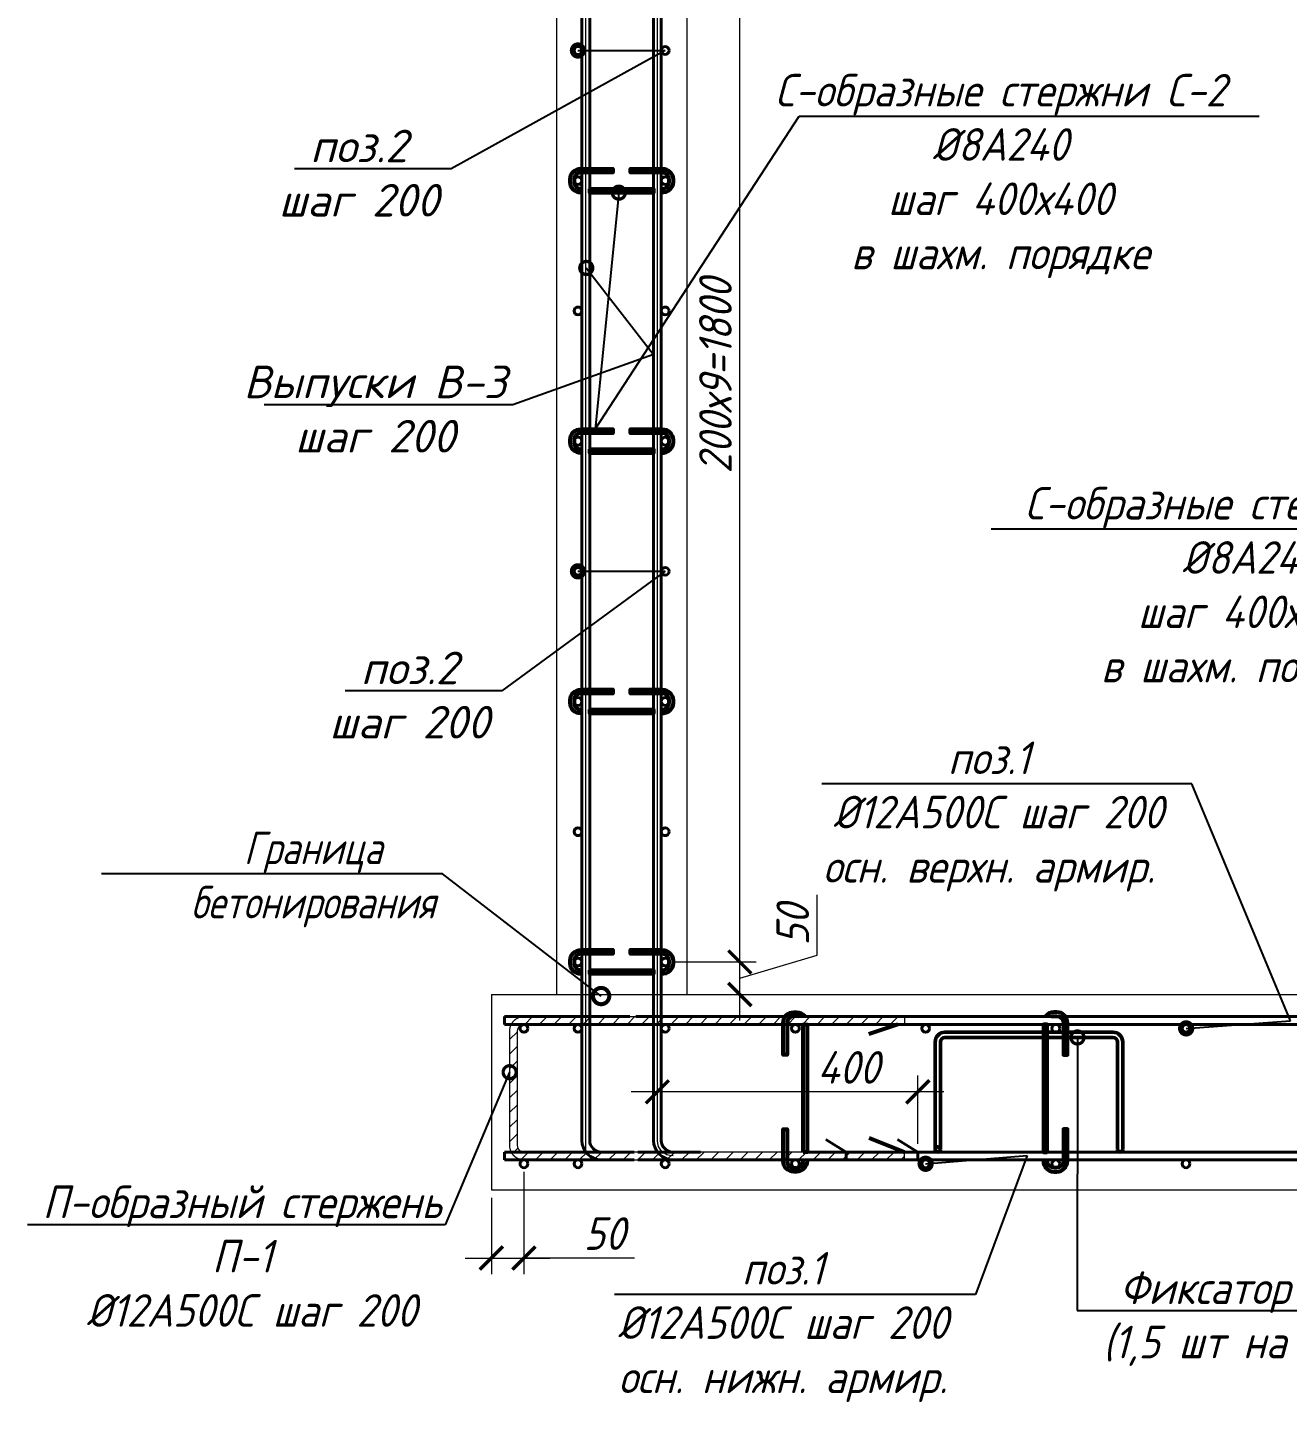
# Model space of a CAD drawing. Header units: millimetres. Extents: x 504091 to 2165846, y 135022 to 442887.
# Drawn here: x 1164320 to 1166255, y 227537 to 229651 of the extents above; entities that cross this region are included whole.
import ezdxf
from ezdxf import colors
from ezdxf.entities.mleader import LeaderData, LeaderLine
from ezdxf.math import Vec2, Vec3

# ---------------------------------------------------------------- set-up
doc = ezdxf.new("R2010")
doc.units = ezdxf.units.MM
doc.layers.get('Defpoints').update_dxf_attribs({"color": 255})
doc.layers.add('!Defpoints', color=255, linetype='Continuous', lineweight=5, plot=False)
for name, color, linetype, lineweight in [('Арматура 12', 26, 'Continuous', 50), ('К_Арматура 8', 134, 'Continuous', 50), ('КР_Арматура 12', 174, 'Continuous', 40), ('Монолит тонкий', 204, 'Continuous', 9), ('ОПАЛУБКА', 32, 'Continuous', 30), ('Размер', 7, 'Continuous', 13), ('Размеры КР', 164, 'Continuous', 9)]:
    doc.layers.add(name, color=color, linetype=linetype, lineweight=lineweight)
doc.styles.add('GOST 2.304_new', font='isocpeur.ttf', dxfattribs={"width": 0.9, "oblique": 15})
doc.linetypes.add('зигзаг', pattern='A,0.00254,-5.08,[131,ltypeshp.shx,S=5.08,R=0,X=-5.08,Y=0],-10.16,[131,ltypeshp.shx,S=5.08,R=180,X=5.08,Y=0],-5.08', length=20.32254)
doc.dimstyles.new('SPDS 1_20', dxfattribs={"dimscale": 20, "dimtxt": 2.5, "dimasz": 1.77, "dimexe": 1.25, "dimexo": 0.625, "dimtad": 1, "dimdec": 0, "dimrnd": 0.001, "dimtxsty": 'GOST 2.304_new', "dimblk": 'ARCHTICK', "dimcen": 2.5, "dimdle": 2, "dimclrt": 256, "dimadec": 0, "dimazin": 2, "dimtfac": 0.75, "dimtdec": 0, "dimtmove": 1, "dimatfit": 3, "dimfxl": 0, "dimtolj": 1, "dimlwd": 9, "dimlwe": 9, "dimarcsym": 0})
pattern_1 = [(45, (110853.891, 20166.587), (-11.22532015, 11.22532015), [])]

# ---------------------------------------------------------------- blocks, each defined once
blk = doc.blocks.new('_DotSmall')
at = {"color": 0, "linetype": 'ByBlock', "lineweight": 35, "const_width": 0.5}
blk.add_lwpolyline([(-0.0625, 0, 1), (0.0625, 0, 1)], format="xyb", close=True, dxfattribs=at)
blk = doc.blocks.new('A$C433aea4c')
at = {"layer": 'К_Арматура 8', "ltscale": 40}
for p, q in [((83.2, 25.5), (83.2, -139.5)), ((91.2, 25.5), (91.2, -139.5)), ((98.2, 40.5), (356.2, 40.5)), ((98.2, 32.5), (356.2, 32.5)), ((363.2, 25.5), (363.2, -139.5)), ((371.2, 25.5), (371.2, -139.5))]:
    blk.add_line(p, q, dxfattribs=at)
blk.add_circle((87.2, -139.5), 4, dxfattribs=at)
for centre, radius, start, end in [((98.2, 25.5), 15, 90, 180), ((98.2, 25.5), 7, 90, 180), ((356.2, 25.5), 15, 0, 90), ((356.2, 25.5), 7, 0, 90), ((367.2, -139.5), 4, 180, 0)]:
    blk.add_arc(centre, radius, start, end, dxfattribs=at)
blk = doc.blocks.new('_ArchTick')
at = {"color": 0, "linetype": 'ByBlock', "const_width": 0.15}
blk.add_lwpolyline([(-0.5, -0.5), (0.5, 0.5)], dxfattribs=at)
blk = doc.blocks.new('*D2252')
at = {"layer": 'Defpoints', "color": 0, "lineweight": 20, "transparency": 16777216}
for p in [(1165287.3, 228015.9), (1165287.3, 227975.2), (1165687.3, 227923.3)]:
    blk.add_point(p, dxfattribs=at)
at = {"layer": 'Размеры КР', "color": 0, "lineweight": 9, "transparency": 16777216}
for p, q in [((1165287.3, 227987.7), (1165287.3, 228040.9)), ((1165687.3, 227935.8), (1165687.3, 228040.9)), ((1165727.3, 228015.9), (1165247.3, 228015.9))]:
    blk.add_line(p, q, dxfattribs=at)
at = {"layer": 'Размеры КР', "color": 0, "lineweight": 9, "transparency": 16777216, "xscale": 35.4, "yscale": 35.4, "zscale": 35.4, "rotation": 180}
blk.add_blockref('_ArchTick', (1165287.3, 228015.9), dxfattribs=at)
at = {"layer": 'Размеры КР', "color": 0, "lineweight": 9, "transparency": 16777216, "xscale": 35.4, "yscale": 35.4, "zscale": 35.4}
blk.add_blockref('_ArchTick', (1165687.3, 228015.9), dxfattribs=at)
at = {"layer": 'Размеры КР', "lineweight": 20, "transparency": 16777216, "insert": (1165580.6, 228053.4), "char_height": 50, "attachment_point": 5, "style": 'GOST 2.304_new'}
blk.add_mtext('\\A1;400', dxfattribs=at)
blk = doc.blocks.new('*D2256')
at = {"layer": 'Defpoints', "color": 0, "lineweight": 20, "transparency": 16777216}
for p in [(1165082.3, 227905.3), (1165032.3, 227865.3), (1165082.3, 227760.6)]:
    blk.add_point(p, dxfattribs=at)
at = {"layer": 'Размеры КР', "color": 0, "lineweight": 9, "transparency": 16777216}
for p, q in [((1165082.3, 227892.8), (1165082.3, 227735.6)), ((1165032.3, 227852.8), (1165032.3, 227735.6)), ((1164992.3, 227760.6), (1165122.3, 227760.6)), ((1165252.1, 227760.6), (1165082.3, 227760.6))]:
    blk.add_line(p, q, dxfattribs=at)
at = {"layer": 'Размеры КР', "color": 0, "lineweight": 9, "transparency": 16777216, "xscale": 35.4, "yscale": 35.4, "zscale": 35.4, "rotation": 180}
blk.add_blockref('_ArchTick', (1165032.3, 227760.6), dxfattribs=at)
at = {"layer": 'Размеры КР', "color": 0, "lineweight": 9, "transparency": 16777216, "xscale": 35.4, "yscale": 35.4, "zscale": 35.4}
blk.add_blockref('_ArchTick', (1165082.3, 227760.6), dxfattribs=at)
at = {"layer": 'Размеры КР', "lineweight": 20, "transparency": 16777216, "insert": (1165205.9, 227798.1), "char_height": 50, "attachment_point": 5, "style": 'GOST 2.304_new'}
blk.add_mtext('\\A1;50', dxfattribs=at)
blk = doc.blocks.new('*D2313')
at = {"layer": 'Defpoints', "color": 0, "lineweight": 20, "transparency": 16777216}
for p in [(1165299.3, 228215.3), (1165414, 228215.3), (1165332.3, 228165.3)]:
    blk.add_point(p, dxfattribs=at)
at = {"layer": 'Размеры КР', "color": 0, "lineweight": 9, "transparency": 16777216}
for p, q in [((1165532.7, 228226), (1165532.7, 228318.4)), ((1165414, 228125.3), (1165414, 228255.3)), ((1165414, 228190.3), (1165532.7, 228226)), ((1165311.8, 228215.3), (1165439, 228215.3)), ((1165344.8, 228165.3), (1165439, 228165.3))]:
    blk.add_line(p, q, dxfattribs=at)
at = {"layer": 'Размеры КР', "color": 0, "lineweight": 9, "transparency": 16777216, "xscale": 35.4, "yscale": 35.4, "zscale": 35.4}
for p, rotation in [((1165414, 228215.3), 90), ((1165414, 228165.3), 270)]:
    blk.add_blockref('_ArchTick', p, dxfattribs=dict(at, rotation=rotation))
at = {"layer": 'Размеры КР', "lineweight": 20, "transparency": 16777216, "insert": (1165495.2, 228272.2), "char_height": 50, "attachment_point": 5, "rotation": 90, "style": 'GOST 2.304_new'}
blk.add_mtext('\\A1;50', dxfattribs=at)
blk = doc.blocks.new('*D2314')
at = {"layer": 'Defpoints', "color": 0, "lineweight": 20, "transparency": 16777216}
for p in [(1165299.3, 230015.3), (1165414, 230015.3), (1165299.3, 228215.3)]:
    blk.add_point(p, dxfattribs=at)
at = {"layer": 'Размеры КР', "color": 0, "lineweight": 9, "transparency": 16777216}
for p, q in [((1165414, 228175.3), (1165414, 230055.3)), ((1165311.8, 230015.3), (1165439, 230015.3)), ((1165311.8, 228215.3), (1165439, 228215.3))]:
    blk.add_line(p, q, dxfattribs=at)
at = {"layer": 'Размеры КР', "color": 0, "lineweight": 9, "transparency": 16777216, "xscale": 35.4, "yscale": 35.4, "zscale": 35.4}
for p, rotation in [((1165414, 230015.3), 90), ((1165414, 228215.3), 270)]:
    blk.add_blockref('_ArchTick', p, dxfattribs=dict(at, rotation=rotation))
at = {"layer": 'Размеры КР', "lineweight": 20, "transparency": 16777216, "insert": (1165376.5, 229115.3), "char_height": 50, "attachment_point": 5, "rotation": 90, "style": 'GOST 2.304_new'}
blk.add_mtext('\\A1;200х9=1800', dxfattribs=at)

msp = doc.modelspace()

# ---------------------------------------------------------------- hatches: boundary and pattern name
at = {"layer": 'Размер', "lineweight": 13, "transparency": 33554687}
h = msp.add_hatch(dxfattribs=at)
h.set_pattern_fill('ANSI31', color=256, scale=5)
h.set_pattern_definition(pattern_1)
edge = h.paths.add_edge_path()
edge.add_line((1165253.7865, 228131.3369), (1165082.3221, 228131.3369))
edge.add_arc((1165082.3221, 228109.4369), 21.9, 450, 540)
edge.add_line((1165060.4221, 228109.4369), (1165060.4221, 227933.2369))
edge.add_arc((1165082.3221, 227933.2369), 21.9, 540, 630)
edge.add_line((1165082.3221, 227911.3369), (1165666.5242, 227911.3369))
edge.add_line((1165666.5242, 227911.3369), (1165666.5242, 227923.3369))
edge.add_line((1165666.5242, 227923.3369), (1165082.3221, 227923.3369))
edge.add_arc((1165082.3221, 227933.2369), 9.9, 180, 270, ccw=False)
edge.add_line((1165072.4221, 227933.2369), (1165072.4221, 228109.4369))
edge.add_arc((1165082.3221, 228109.4369), 9.9, 90, 180, ccw=False)
edge.add_line((1165082.3221, 228119.3369), (1165250.709, 228119.3369))
edge.add_line((1165250.709, 228119.3369), (1165253.7865, 228131.3369))
h = msp.add_hatch(dxfattribs=at)
h.set_pattern_fill('ANSI31', color=256, scale=5)
h.set_pattern_definition(pattern_1)
edge = h.paths.add_edge_path()
edge.add_line((1165246.5838, 228119.3369), (1165656.3989, 228119.3369))
edge.add_line((1165656.3989, 228119.3369), (1165656.3989, 228131.3369))
edge.add_line((1165656.3989, 228131.3369), (1165252.8218, 228131.3369))

# ---------------------------------------------------------------- linework, layer by layer
at = {"layer": '!Defpoints', "lineweight": 15, "ltscale": 100}
for p, q in [((1165177.3305, 227921.3189), (1165177.3305, 230258.9541)), ((1165287.3305, 227921.3189), (1165287.3305, 227923.3369))]:
    msp.add_line(p, q, dxfattribs=at)
msp.add_lwpolyline([(1165311.3305, 227917.3369, -0.414213562), (1165287.3305, 227941.3369), (1165287.3305, 230270.9781)], format="xyb", dxfattribs=at)
at = {"layer": 'Арматура 12', "lineweight": 53, "ltscale": 20}
for p, q in [((1165656.3989, 228119.3369), (1165612.0107, 228104.2033)), ((1165666.5242, 227923.3369), (1165612.8149, 227944.7388))]:
    msp.add_line(p, q, dxfattribs=at)
for points in [[(1165171.3305, 229396.9245), (1165169.8305, 229396.9245, -0.414213562), (1165153.3305, 229413.4245), (1165153.3305, 229417.2698, -0.414213562), (1165169.8305, 229433.7698), (1165218.7604, 229433.7698), (1165218.7604, 229427.7698), (1165169.8305, 229427.7698, 0.414213562), (1165159.3305, 229417.2698), (1165159.3305, 229413.4245, 0.414213562), (1165169.8305, 229402.9245), (1165171.3305, 229402.9245)], [(1165293.3305, 229403.0301, 0.460305877), (1165305.3305, 229413.4245), (1165305.3305, 229417.2698, 0.414213562), (1165294.8305, 229427.7698), (1165245.9149, 229427.7698), (1165245.9149, 229433.7698), (1165294.8305, 229433.7698, -0.414213562), (1165311.3305, 229417.2698), (1165311.3305, 229413.4245, -0.441038441), (1165293.3305, 229396.9757, -0.242110317)], [(1165171.3305, 228996.9245), (1165169.8305, 228996.9245, -0.414213562), (1165153.3305, 229013.4245), (1165153.3305, 229017.2698, -0.414213562), (1165169.8305, 229033.7698), (1165218.7604, 229033.7698), (1165218.7604, 229027.7698), (1165169.8305, 229027.7698, 0.414213562), (1165159.3305, 229017.2698), (1165159.3305, 229013.4245, 0.414213562), (1165169.8305, 229002.9245), (1165171.3305, 229002.9245)], [(1165293.3305, 229003.0301, 0.460305877), (1165305.3305, 229013.4245), (1165305.3305, 229017.2698, 0.414213562), (1165294.8305, 229027.7698), (1165245.9149, 229027.7698), (1165245.9149, 229033.7698), (1165294.8305, 229033.7698, -0.414213562), (1165311.3305, 229017.2698), (1165311.3305, 229013.4245, -0.441038441), (1165293.3305, 228996.9757, -0.242110317)], [(1165171.3305, 228596.9245), (1165169.8305, 228596.9245, -0.414213562), (1165153.3305, 228613.4245), (1165153.3305, 228617.2698, -0.414213562), (1165169.8305, 228633.7698), (1165218.7604, 228633.7698), (1165218.7604, 228627.7698), (1165169.8305, 228627.7698, 0.414213562), (1165159.3305, 228617.2698), (1165159.3305, 228613.4245, 0.414213562), (1165169.8305, 228602.9245), (1165171.3305, 228602.9245)], [(1165293.3305, 228603.0301, 0.460305877), (1165305.3305, 228613.4245), (1165305.3305, 228617.2698, 0.414213562), (1165294.8305, 228627.7698), (1165245.9149, 228627.7698), (1165245.9149, 228633.7698), (1165294.8305, 228633.7698, -0.414213562), (1165311.3305, 228617.2698), (1165311.3305, 228613.4245, -0.441038441), (1165293.3305, 228596.9757, -0.242110317)], [(1165171.3305, 228196.9245), (1165169.8305, 228196.9245, -0.414213562), (1165153.3305, 228213.4245), (1165153.3305, 228217.2698, -0.414213562), (1165169.8305, 228233.7698), (1165218.7604, 228233.7698), (1165218.7604, 228227.7698), (1165169.8305, 228227.7698, 0.414213562), (1165159.3305, 228217.2698), (1165159.3305, 228213.4245, 0.414213562), (1165169.8305, 228202.9245), (1165171.3305, 228202.9245)], [(1165293.3305, 228203.0301, 0.460305877), (1165305.3305, 228213.4245), (1165305.3305, 228217.2698, 0.414213562), (1165294.8305, 228227.7698), (1165245.9149, 228227.7698), (1165245.9149, 228233.7698), (1165294.8305, 228233.7698, -0.414213562), (1165311.3305, 228217.2698), (1165311.3305, 228213.4245, -0.441038441), (1165293.3305, 228196.9757, -0.242110317)], [(1165505.1491, 228131.3369, 0.106610568), (1165500.8368, 228132.2408), (1165496.9915, 228132.2408, 0.414213562), (1165486.4915, 228121.7408), (1165486.4915, 228072.8251), (1165480.4915, 228072.8251), (1165480.4915, 228121.7408, -0.414213562), (1165496.9915, 228138.2408), (1165500.8368, 228138.2408, -0.242110317), (1165514.2705, 228131.3369, -0.242110317)], [(1165892.3773, 228131.3369, -0.106610568), (1165896.6896, 228132.2408), (1165900.5349, 228132.2408, -0.414213562), (1165911.0349, 228121.7408), (1165911.0349, 228072.8251), (1165917.0349, 228072.8251), (1165917.0349, 228121.7408, 0.414213562), (1165900.5349, 228138.2408), (1165896.6896, 228138.2408, 0.242110317), (1165883.2559, 228131.3369, 0.242110317)], [(1165517.3368, 227911.3369), (1165517.3368, 227909.5808, -0.414213562), (1165500.8368, 227893.0808), (1165496.9915, 227893.0808, -0.414213562), (1165480.4915, 227909.5808), (1165480.4915, 227958.5107), (1165486.4915, 227958.5107), (1165486.4915, 227909.5808, 0.414213562), (1165496.9915, 227899.0808), (1165500.8368, 227899.0808, 0.414213562), (1165511.3368, 227909.5808), (1165511.3368, 227911.3369)], [(1165880.1896, 227911.3369), (1165880.1896, 227909.5808, 0.414213562), (1165896.6896, 227893.0808), (1165900.5349, 227893.0808, 0.414213562), (1165917.0349, 227909.5808), (1165917.0349, 227958.5107), (1165911.0349, 227958.5107), (1165911.0349, 227909.5808, -0.414213562), (1165900.5349, 227899.0808), (1165896.6896, 227899.0808, -0.414213562), (1165886.1896, 227909.5808), (1165886.1896, 227911.3369)]]:
    msp.add_lwpolyline(points, format="xyb", dxfattribs=at)
for points in [[(1165183.3305, 229402.9245), (1165281.3305, 229402.9245), (1165281.3305, 229396.9245), (1165183.3305, 229396.9245)], [(1165183.3305, 229002.9245), (1165281.3305, 229002.9245), (1165281.3305, 228996.9245), (1165183.3305, 228996.9245)], [(1165183.3305, 228602.9245), (1165281.3305, 228602.9245), (1165281.3305, 228596.9245), (1165183.3305, 228596.9245)], [(1165183.3305, 228202.9245), (1165281.3305, 228202.9245), (1165281.3305, 228196.9245), (1165183.3305, 228196.9245)], [(1165511.3368, 227923.3369), (1165511.3368, 228119.3369), (1165517.3368, 228119.3369), (1165517.3368, 227923.3369)], [(1165886.1896, 227923.3369), (1165886.1896, 228119.3369), (1165880.1896, 228119.3369), (1165880.1896, 227923.3369)]]:
    msp.add_lwpolyline(points, close=True, dxfattribs=at)
at = {"layer": 'Арматура 12', "lineweight": 53, "ltscale": 20, "const_width": 2}
msp.add_lwpolyline([(1165253.7865, 228131.3369), (1165082.3221, 228131.3369, 0.414213562), (1165060.4221, 228109.4369), (1165060.4221, 227933.2369, 0.414213562), (1165082.3221, 227911.3369), (1165666.5242, 227911.3369), (1165666.5242, 227923.3369), (1165082.3221, 227923.3369, -0.414213562), (1165072.4221, 227933.2369), (1165072.4221, 228109.4369, -0.414213562), (1165082.3221, 228119.3369), (1165250.709, 228119.3369)], format="xyb", dxfattribs=at)
msp.add_lwpolyline([(1165247.9782, 228119.3369), (1165667.3073, 228119.3369), (1165667.3073, 228131.3369), (1165254.2162, 228131.3369)], dxfattribs=at)
at = {"layer": 'КР_Арматура 12', "ltscale": 12}
for p, q in [((1165245.0557, 228131.3369), (1165052.3305, 228131.3369)), ((1165052.3305, 228131.3369), (1165052.3305, 228119.3369)), ((1165251.4922, 228119.3369), (1165052.3305, 228119.3369)), ((1167155.9022, 228119.3369), (1165247.9782, 228119.3369)), ((1167195.3305, 228131.3369), (1165254.2162, 228131.3369)), ((1165577.3305, 227923.3369), (1165546.0493, 227942.4695)), ((1165687.3305, 227923.3369), (1165656.0493, 227942.4695)), ((1165052.3305, 227923.3369), (1165052.3305, 227911.3369)), ((1165251.4922, 227923.3369), (1165052.3305, 227923.3369)), ((1165353.3305, 227923.3369), (1165257.4922, 227923.3369)), ((1166990.1689, 227923.3369), (1165511.3304, 227923.3369)), ((1165251.4922, 227911.3369), (1165052.3305, 227911.3369)), ((1166990.1689, 227911.3369), (1165257.4922, 227911.3369)), ((1165975.4915, 227911.3369), (1165257.4922, 227911.3369))]:
    msp.add_line(p, q, dxfattribs=at)
for points in [[(1165201.3305, 227911.3369, -0.414213562), (1165171.3305, 227941.3369), (1165171.3305, 230243.9919, -0.414019902), (1165198.3127, 230270.9919), (1165677.3225, 230271.3087)], [(1165311.3305, 227911.3369, -0.414213562), (1165281.3305, 227941.3369), (1165281.3305, 230243.9919, -0.414019902), (1165308.3127, 230270.9919), (1165787.3225, 230271.3087)], [(1165201.3305, 227923.3369, -0.414213562), (1165183.3305, 227941.3369), (1165183.3305, 230243.9919, -0.414019902), (1165198.3206, 230258.9919), (1165677.3304, 230259.3087)], [(1165311.3305, 227923.3369, -0.414213562), (1165293.3305, 227941.3369), (1165293.3305, 230243.9919, -0.414019902), (1165308.3206, 230258.9919), (1165787.3304, 230259.3087)]]:
    msp.add_lwpolyline(points, format="xyb", dxfattribs=at)
for points in [[(1165577.3305, 227923.3369), (1165577.3305, 227911.3369)], [(1165687.3305, 227923.3369), (1165687.3305, 227911.3369)]]:
    msp.add_lwpolyline(points, dxfattribs=at)
for centre in [(1165165.3305, 229615.3471), (1165299.3305, 229615.3471), (1165165.3305, 229415.3471), (1165299.3305, 229415.3471), (1165165.3305, 229215.3471), (1165299.3305, 229215.3471), (1165165.3305, 229015.3471), (1165299.3305, 229015.3471), (1165165.3305, 228815.3471), (1165299.3305, 228815.3471), (1165165.3305, 228615.3471), (1165299.3305, 228615.3471), (1165165.3305, 228415.3471), (1165299.3305, 228415.3471), (1165165.3305, 228215.3471), (1165299.3305, 228215.3471), (1165082.3305, 228113.3369), (1165165.3305, 228113.3369), (1165299.3305, 228113.3369), (1165499.3305, 228113.3369), (1165699.3305, 228113.3369), (1165899.3305, 228113.3369), (1166099.3305, 228113.3369), (1165082.3305, 227905.3369), (1165165.3305, 227905.3369), (1165299.3305, 227905.3369), (1165499.3305, 227905.3369), (1165699.3305, 227905.3369), (1165899.3305, 227905.3369), (1166099.3305, 227905.3369)]:
    msp.add_circle(centre, 6, dxfattribs=at)
at = {"layer": 'Монолит тонкий', "lineweight": 15, "ltscale": 100}
for p, q in [((1165132.3305, 230105.3471), (1165132.3305, 228165.3471)), ((1165332.3305, 230105.3471), (1165332.3305, 228165.3471)), ((1165032.3305, 228165.3471), (1165132.3305, 228165.3471)), ((1165032.3305, 228165.3471), (1165032.3305, 227865.3471)), ((1165332.3305, 228165.3471), (1166732.3305, 228165.3471)), ((1165032.3305, 227865.3471), (1167232.3305, 227865.3471))]:
    msp.add_line(p, q, dxfattribs=at)
at = {"layer": 'Размеры КР', "linetype": 'зигзаг', "lineweight": 20}
msp.add_line((1165132.3305, 228165.3471), (1165332.3305, 228165.3471), dxfattribs=at)

# ---------------------------------------------------------------- block references
at = {"layer": 'ОПАЛУБКА', "ltscale": 50}
msp.add_blockref('A$C433aea4c', (1165630.7923, 228066.8861), dxfattribs=at)

# ---------------------------------------------------------------- dimensions: what is measured, and where the dimension line sits
at = {"layer": 'Размеры КР', "lineweight": 20}
dim = msp.add_linear_dim(base=(1165413.9633, 230015.3471), p1=(1165299.3305, 228215.3471), p2=(1165299.3305, 230015.3471), angle=90, text='200х9=<>', dimstyle='SPDS 1_20', dxfattribs=at)
dim.commit()
dim.dimension.update_dxf_attribs({"geometry": '*D2314', "text_midpoint": (1165376.4633, 229115.3471)})
dim = msp.add_linear_dim(base=(1165413.9633, 228215.3471), p1=(1165332.3305, 228165.3471), p2=(1165299.3305, 228215.3471), angle=90, dimstyle='SPDS 1_20', dxfattribs=at)
dim.commit()
dim.dimension.update_dxf_attribs({"geometry": '*D2313', "text_midpoint": (1165495.2133, 228238.4721)})
dim = msp.add_linear_dim(base=(1165287.3305, 228015.9379), p1=(1165687.3305, 227923.3369), p2=(1165287.3305, 227975.2009), angle=180, dimstyle='SPDS 1_20', dxfattribs=at)
dim.commit()
dim.dimension.update_dxf_attribs({"geometry": '*D2252', "text_midpoint": (1165580.6407, 228015.9379), "dimtype": 160})
dim = msp.add_linear_dim(base=(1165082.3305, 227760.621), p1=(1165032.3305, 227865.3471), p2=(1165082.3305, 227905.3369), dimstyle='SPDS 1_20', dxfattribs=at)
dim.commit()
dim.dimension.update_dxf_attribs({"geometry": '*D2256', "text_midpoint": (1165205.9473, 227742.4153), "dimtype": 160})

# ---------------------------------------------------------------- leaders
at = {"layer": 'Размер', "ltscale": 20}
ml = msp.add_multileader_mtext('Standard', dxfattribs=at)
ml.set_content('\\A1;{\\W1;поз.2\\Pшаг 200}', color=256, style='GOST 2.304_new')
ml.set_leader_properties()
ml.set_arrow_properties(name='DOTSMALL')
ml.build(insert=Vec2(0, 0))
ml.multileader.update_dxf_attribs({"text_left_attachment_type": 6, "text_right_attachment_type": 6, "dogleg_length": 4, "arrow_head_size": 40})
ctx = ml.context
ctx.base_point, ctx.char_height, ctx.arrow_head_size, ctx.landing_gap_size, ctx.plane_origin = Vec3(1164694.81, 229433.7108), 50, 40, 0, Vec3(1210677.3892, 520400.1671)
ctx.left_attachment, ctx.right_attachment, ctx.text_align_type = 6, 6, 1
notes = []
notes.append((ctx, [(1, (1, 1, 0), (1164970.5857, 229433.7108), (-1, 0), 8, [(0, [(1165165.3305, 229615.3471), (1165299.3305, 229615.3471)], 0, [])])]))
ctx.mtext.insert, ctx.mtext.width, ctx.mtext.alignment, ctx.mtext.flow_direction = Vec3(1164828.6979, 229493.7108), 511.854399, 2, 5
ml = msp.add_multileader_mtext('Standard', dxfattribs=at)
ml.set_content('\\A1;С-образные стержни С-2 %%C8А240\\Pшаг 400х400\\Pв шахм. порядке ', color=256, style='GOST 2.304_new')
ml.set_leader_properties()
ml.set_arrow_properties(name='DOTSMALL')
ml.build(insert=Vec2(0, 0))
ml.multileader.update_dxf_attribs({"text_left_attachment_type": 6, "text_right_attachment_type": 6, "arrow_head_size": 40})
ctx = ml.context
ctx.base_point, ctx.char_height, ctx.arrow_head_size, ctx.landing_gap_size, ctx.plane_origin = Vec3(1165513.1262, 229514.3393), 50, 40, 0, Vec3(1168340.0804, 259199.3596)
ctx.left_attachment, ctx.right_attachment, ctx.text_align_type = 6, 6, 1
notes.append((ctx, [(0, (1, 1, 0), (1165505.1262, 229514.3393), (1, 0), 8, [(0, [(1165228.1207, 229396.9245), (1165191.9532, 229033.7698)], 0, [])])]))
ctx.mtext.insert, ctx.mtext.width, ctx.mtext.alignment, ctx.mtext.flow_direction = Vec3(1165814.0686, 229579.3393), 691.770084, 2, 5
ml = msp.add_multileader_mtext('Standard', dxfattribs=at)
ml.set_content('\\A1;{\\W1;Выпуски В-3\\Pшаг 200}', color=256, style='GOST 2.304_new')
ml.set_leader_properties()
ml.set_arrow_properties(name='DOTSMALL')
ml.build(insert=Vec2(0, 0))
ml.multileader.update_dxf_attribs({"text_left_attachment_type": 6, "text_right_attachment_type": 6, "dogleg_length": 4, "arrow_head_size": 40})
ctx = ml.context
ctx.base_point, ctx.char_height, ctx.arrow_head_size, ctx.landing_gap_size, ctx.plane_origin = Vec3(1164650.3806, 229071.2797), 50, 40, 0, Vec3(1209030.0064, 520026.4397)
ctx.left_attachment, ctx.right_attachment, ctx.text_align_type = 6, 6, 1
notes.append((ctx, [(1, (1, 1, 0), (1165065.1755, 229071.2797), (-1, 0), 8, [(1, [(1165178.0971, 229281.3666), (1165281.3305, 229148.4142)], 0, [])])]))
ctx.mtext.insert, ctx.mtext.width, ctx.mtext.alignment, ctx.mtext.flow_direction = Vec3(1164853.778, 229131.2797), 511.854399, 2, 5
ml = msp.add_multileader_mtext('Standard', dxfattribs=at)
ml.set_content('\\A1;С-образные стержни С-2 %%C8А240\\Pшаг 400х400\\Pв шахм. порядке ', color=256, style='GOST 2.304_new')
ml.set_leader_properties()
ml.set_arrow_properties(name='DOTSMALL')
ml.build(insert=Vec2(0, 0))
ml.multileader.update_dxf_attribs({"text_left_attachment_type": 6, "text_right_attachment_type": 6, "arrow_head_size": 40})
ctx = ml.context
ctx.base_point, ctx.char_height, ctx.arrow_head_size, ctx.landing_gap_size, ctx.plane_origin = Vec3(1165896.7803, 228879.9315), 50, 40, 0, Vec3(1168723.7344, 258564.9518)
ctx.left_attachment, ctx.right_attachment, ctx.text_align_type = 6, 6, 1
notes.append((ctx, [(1, (1, 1, 0), (1166506.6649, 228879.9315), (-1, 0), 8, [(1, [(1166845.1168, 228999.0896), (1166832.3305, 228596.9245)], 0, [])])]))
ctx.mtext.insert, ctx.mtext.width, ctx.mtext.alignment, ctx.mtext.flow_direction = Vec3(1166197.7226, 228944.9315), 691.770084, 2, 5
ml = msp.add_multileader_mtext('Standard', dxfattribs=at)
ml.set_content('\\A1;{\\W1;поз.2\\Pшаг 200}', color=256, style='GOST 2.304_new')
ml.set_leader_properties()
ml.set_arrow_properties(name='DOTSMALL')
ml.build(insert=Vec2(0, 0))
ml.multileader.update_dxf_attribs({"text_left_attachment_type": 6, "text_right_attachment_type": 6, "dogleg_length": 4, "arrow_head_size": 40})
ctx = ml.context
ctx.base_point, ctx.char_height, ctx.arrow_head_size, ctx.landing_gap_size, ctx.plane_origin = Vec3(1164772.5729, 228631.9742), 50, 40, 0, Vec3(1209889.7043, 519710.5677)
ctx.left_attachment, ctx.right_attachment, ctx.text_align_type = 6, 6, 1
notes.append((ctx, [(1, (1, 1, 0), (1165048.3486, 228631.9742), (-1, 0), 8, [(1, [(1165165.3305, 228815.3471), (1165299.3305, 228815.3471)], 0, [])])]))
ctx.mtext.insert, ctx.mtext.width, ctx.mtext.alignment, ctx.mtext.flow_direction = Vec3(1164906.4607, 228691.9742), 511.854399, 2, 5
ml = msp.add_multileader_mtext('Standard', dxfattribs=at)
ml.set_content('\\A1;поз.1\\P %%C12А500С шаг 200\\Pосн. верхн. армир.', color=256, style='GOST 2.304_new')
ml.set_leader_properties()
ml.set_arrow_properties(name='DOTSMALL')
ml.build(insert=Vec2(0, 0))
ml.multileader.update_dxf_attribs({"text_left_attachment_type": 6, "text_right_attachment_type": 6, "arrow_head_size": 40})
ctx = ml.context
ctx.base_point, ctx.char_height, ctx.arrow_head_size, ctx.landing_gap_size, ctx.plane_origin = Vec3(1165493.1485, 228488.8968), 50, 40, 0, Vec3(1168299.9759, 257814.9999)
ctx.left_attachment, ctx.right_attachment, ctx.text_align_type = 6, 6, 1
notes.append((ctx, [(1, (1, 1, 0), (1166108.1358, 228488.8968), (-1, 0), 8, [(1, [(1166099.498, 228113.2834), (1166259.5869, 228124.7836)], 0, [])])]))
ctx.mtext.insert, ctx.mtext.width, ctx.mtext.alignment, ctx.mtext.flow_direction = Vec3(1165796.6422, 228553.8968), 896.133701, 2, 5
ml = msp.add_multileader_mtext('Standard', dxfattribs=at)
ml.set_content('\\A1;{\\W0.8;Граница бетонирования}', color=256, style='GOST 2.304_new')
ml.set_leader_properties()
ml.set_arrow_properties(name='DOTSMALL')
ml.build(insert=Vec2(0, 0))
ml.multileader.update_dxf_attribs({"text_left_attachment_type": 6, "text_right_attachment_type": 6, "arrow_head_size": 50})
ctx = ml.context
ctx.base_point, ctx.char_height, ctx.arrow_head_size, ctx.landing_gap_size, ctx.plane_origin = Vec3(1164567.6595, 228350.5449), 50, 50, 0, Vec3(1143123.4785, 374277.8826)
ctx.left_attachment, ctx.right_attachment, ctx.text_align_type = 6, 6, 1
notes.append((ctx, [(0, (1, 1, 0), (1164957.0569, 228350.5449), (-1, 0), 8, [(0, [(1165200.9073, 228162.9194)], 0, [])])]))
ctx.mtext.insert, ctx.mtext.rotation, ctx.mtext.width, ctx.mtext.alignment, ctx.mtext.flow_direction = Vec3(1164758.3582, 228415.5449), 6.283185307, 510.454191, 2, 5
ml = msp.add_multileader_mtext('Standard', dxfattribs=at)
ml.set_content('\\A1;Фиксатор Ф-1 \\P(1,5 шт на 1 м²)', color=256, style='GOST 2.304_new')
ml.set_leader_properties()
ml.set_arrow_properties(name='DOTSMALL')
ml.build(insert=Vec2(0, 0))
ml.multileader.update_dxf_attribs({"text_left_attachment_type": 6, "text_right_attachment_type": 6, "arrow_head_size": 40})
ctx = ml.context
ctx.base_point, ctx.char_height, ctx.arrow_head_size, ctx.landing_gap_size, ctx.plane_origin = Vec3(1165940.2476, 227679.8663), 50, 40, 0, Vec3(1165753.2336, 256921.2748)
ctx.left_attachment, ctx.right_attachment, ctx.text_align_type = 6, 6, 1
notes.append((ctx, [(1, (1, 1, 0), (1165932.2476, 227679.8663), (1, 0), 8, [(1, [(1165932.5025, 228099.3369)], 0, [])])]))
ctx.mtext.insert, ctx.mtext.rotation, ctx.mtext.width, ctx.mtext.alignment, ctx.mtext.flow_direction = Vec3(1166191.1066, 227739.8663), 6.283185307, 543.43425, 2, 5
ml = msp.add_multileader_mtext('Standard', dxfattribs=at)
ml.set_content('\\A1;П-образный стержень П-1\\P %%C12А500С шаг 200', color=256, style='GOST 2.304_new')
ml.set_leader_properties()
ml.set_arrow_properties(name='DOTSMALL')
ml.build(insert=Vec2(0, 0))
ml.multileader.update_dxf_attribs({"text_left_attachment_type": 6, "text_right_attachment_type": 6, "arrow_head_size": 40})
ctx = ml.context
ctx.base_point, ctx.char_height, ctx.arrow_head_size, ctx.landing_gap_size, ctx.plane_origin = Vec3(1164346.2272, 227811.7793), 50, 40, 0, Vec3(1162162.7963, 258102.3277)
ctx.left_attachment, ctx.right_attachment, ctx.text_align_type = 6, 6, 1
notes.append((ctx, [(0, (1, 1, 0), (1164961.2145, 227811.7793), (-1, 0), 8, [(1, [(1165060.4221, 228045.9985)], 0, [])])]))
ctx.mtext.insert, ctx.mtext.rotation, ctx.mtext.width, ctx.mtext.alignment, ctx.mtext.flow_direction = Vec3(1164649.7208, 227871.7793), 6.283185307, 627.027399, 2, 5
ml = msp.add_multileader_mtext('Standard', dxfattribs=at)
ml.set_content('\\A1;поз.1\\P%%C12А500С шаг 200\\Pосн. нижн. армир.', color=256, style='GOST 2.304_new')
ml.set_leader_properties()
ml.set_arrow_properties(name='DOTSMALL')
ml.build(insert=Vec2(0, 0))
ml.multileader.update_dxf_attribs({"text_left_attachment_type": 6, "text_right_attachment_type": 6, "arrow_head_size": 40})
ctx = ml.context
ctx.base_point, ctx.char_height, ctx.arrow_head_size, ctx.landing_gap_size, ctx.plane_origin = Vec3(1165192.4516, 227704.7603), 50, 40, 0, Vec3(1167805.2349, 256763.4984)
ctx.left_attachment, ctx.right_attachment, ctx.text_align_type = 6, 6, 1
notes.append((ctx, [(1, (1, 1, 0), (1165775.9389, 227704.7603), (-1, 0), 8, [(0, [(1165699.3305, 227905.3369), (1165855.5133, 227918.0521)], 0, [])])]))
ctx.mtext.insert, ctx.mtext.width, ctx.mtext.alignment, ctx.mtext.flow_direction = Vec3(1165480.1953, 227769.7603), 821.237763, 2, 5
for ctx, leaders in notes:
    for number, flags, end, landing, length, lines in leaders:
        leader = LeaderData()
        leader.index, (leader.has_last_leader_line, leader.has_dogleg_vector, leader.attachment_direction) = number, flags
        leader.last_leader_point, leader.dogleg_vector, leader.dogleg_length = Vec3(end), Vec3(landing), length
        for number, points, colour, breaks in lines:
            line = LeaderLine()
            line.index, line.vertices, line.color, line.breaks = number, Vec3.list(points), colors.encode_raw_color(colour), breaks
            leader.lines.append(line)
        ctx.leaders.append(leader)

doc.saveas('drawing.dxf')
